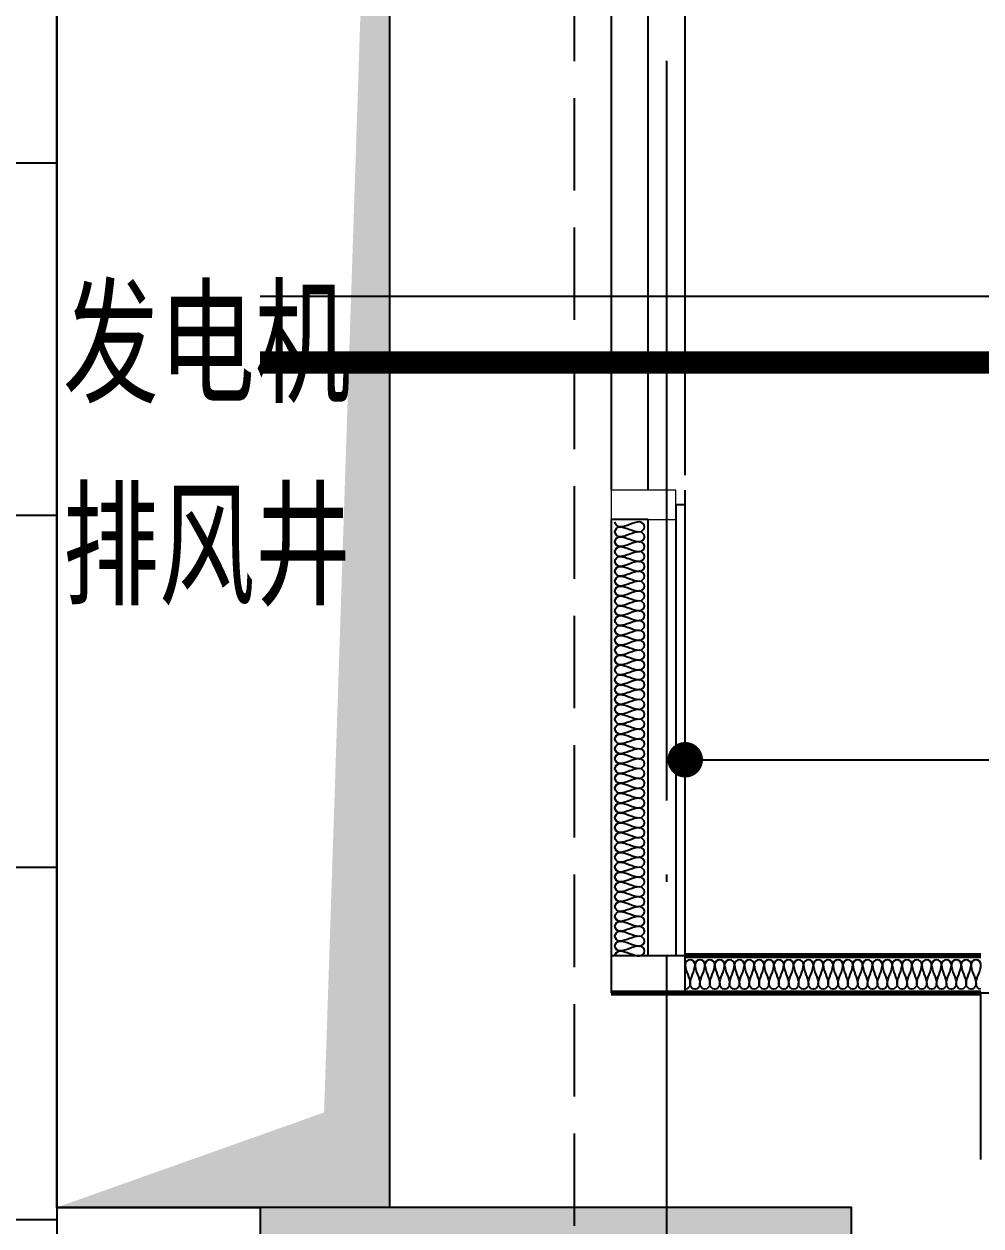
# Model space of a CAD drawing. Header units: millimetres. Extents: x 12325263 to 13848842, y -1463133 to 573208.
# Drawn here: x 12602558 to 12605147, y -617237 to -613987 of the extents above; entities that cross this region are included whole.
import ezdxf

# ---------------------------------------------------------------- set-up
doc = ezdxf.new("R2010")
doc.units = ezdxf.units.MM
doc.header["$LTSCALE"] = 1000
for name, pattern in [('ACAD_ISO02W100', [15, 12, -3]), ('DASH', [0.35, 0.25, -0.1]), ('DASHED2', [0.375, 0.25, -0.125]), ('DOTE', [2.42, 2, -0.2, 0.02, -0.2])]:
    doc.linetypes.add(name, pattern=pattern)
for name, color, linetype in [('A-ANNO-IDEN', 2, 'Continuous'), ('A-ANNO-TEXT', 7, 'Continuous'), ('A-AXIS', 16, 'DOTE'), ('A-COLS', 6, 'Continuous'), ('A-DETL-0001', 1, 'Continuous'), ('A-GLAZ', 4, 'Continuous'), ('A-WALL', 5, 'Continuous'), ('A-WALL-PATT', 8, 'Continuous'), ('AXIS', 3, 'Continuous'), ('PUB_HATCH', 8, 'Continuous'), ('夹层', 35, 'Continuous'), ('建筑-楼板开洞', 251, 'Continuous'), ('投影线', 6, 'ACAD_ISO02W100'), ('结构边线', 21, 'DASH')]:
    doc.layers.add(name, color=color, linetype=linetype)
for name, color, linetype, lineweight in [('A-FLOR-PROJ', 2, 'Continuous', 25), ('A-GENM', 2, 'Continuous', 70), ('A-GENM-PROJ', 2, 'Continuous', 25), ('A-GLAZ-MULL', 4, 'Continuous', 13), ('A-GLAZ-MULL-PROJ', 2, 'Continuous', 13), ('A-GLAZ-PROJ', 2, 'Continuous', 25)]:
    doc.layers.add(name, color=color, linetype=linetype, lineweight=lineweight)
doc.styles.add('TITXV', font='', dxfattribs={"width": 0.7})
doc.styles.get('TITXV').set_extended_font_data('SimSun')

# ---------------------------------------------------------------- blocks, each defined once
blk = doc.blocks.new('FO-Louver Only with lower mullion - 150 Spacing no glass-5103748-810_L1 SE')
at = {"layer": 'A-GENM-PROJ'}
for p, q in [((-224.9, 75), (225, 75)), ((225, 0), (-224.9, 0))]:
    blk.add_line(p, q, dxfattribs=at)
at = {"layer": 'A-GLAZ'}
for p, q in [((225, 200), (225, 0)), ((225.1, 125), (-224.9, 125)), ((-224.9, 100), (225.1, 100)), ((225, 0), (225, -150)), ((275, -150), (275, 0)), ((225, -150), (275, -150))]:
    blk.add_line(p, q, dxfattribs=at)
blk = doc.blocks.new('System Panel - M3-5197845-810_L1 SE')
at = {"layer": 'A-GLAZ'}
for p, q in [((-610, 0), (610, 0)), ((610, 25), (-609.7, 25)), ((610, 0), (610, 25))]:
    blk.add_line(p, q, dxfattribs=at)
blk = doc.blocks.new('Rectangular Mullion - 80 X 200mm-V8-810_L1 SE')
at = {"layer": 'A-GLAZ-MULL'}
for p, q in [((-40, -25), (40, -25)), ((-40, -100), (-40, -25)), ((40, -25), (40, -200)), ((40, -200), (-39.9, -200))]:
    blk.add_line(p, q, dxfattribs=at)
blk = doc.blocks.new('E L1 CANOPY2 - E L1 CANOPY-4298751-810_L1 SE')
at = {"layer": 'A-GENM'}
for p, q in [((-14850, 41220.2), (-15650.1, 41220.2)), ((-15850, 41120.2), (-14850, 41120.2)), ((-14850, 36880.2), (-15650.1, 36880.2)), ((-15850, 36780.2), (-14850, 36780.2))]:
    blk.add_line(p, q, dxfattribs=at)
blk = doc.blocks.new('asdfadsgfd')
at = {"layer": 'A-DETL-0001'}
for p, q in [((24797.7, 6595.9), (24797.7, 6396)), ((24897.7, 6595.9), (24797.7, 6595.9)), ((26077.5, 6595.9), (24897.7, 6595.9)), ((24897.7, 6396), (24897.7, 6595.9)), ((26077.5, 6495.9), (26077.5, 6595.9)), ((27877.4, 6595.9), (26157.4, 6595.9)), ((24897.7, 6495.9), (26077.5, 6495.9)), ((26157.4, 6495.9), (27877.4, 6495.9)), ((24797.7, 6396), (24897.7, 6396))]:
    blk.add_line(p, q, dxfattribs=at)
for points in [[(24897.7, 6585.9), (24904, 6585.9), (24911, 6578.9), (24911, 6572.6)], [(24911, 6572.6), (24911, 6554.3), (24897.7, 6537.6), (24897.7, 6519.3)], [(24911, 6572.6), (24911, 6578.9), (24924.4, 6593), (24937.7, 6578.9), (24937.7, 6572.6)], [(24924.4, 6519.3), (24924.4, 6537.6), (24911, 6554.3), (24911, 6572.6)], [(24937.7, 6572.6), (24937.7, 6554.3), (24924.4, 6537.6), (24924.4, 6519.3)], [(24937.7, 6572.6), (24937.7, 6578.9), (24951, 6593), (24964.4, 6578.9), (24964.4, 6572.6)], [(24951, 6519.3), (24951, 6537.6), (24937.7, 6554.3), (24937.7, 6572.6)], [(24964.4, 6572.6), (24964.4, 6554.3), (24951, 6537.6), (24951, 6519.3)], [(24964.4, 6572.6), (24964.4, 6578.9), (24977.7, 6593), (24991, 6578.9), (24991, 6572.6)], [(24977.7, 6519.3), (24977.7, 6537.6), (24964.4, 6554.3), (24964.4, 6572.6)], [(24991, 6572.6), (24991, 6554.3), (24977.7, 6537.6), (24977.7, 6519.3)], [(24991, 6572.6), (24991, 6578.9), (25004.4, 6593), (25017.7, 6578.9), (25017.7, 6572.6)], [(25004.4, 6519.3), (25004.4, 6537.6), (24991, 6554.3), (24991, 6572.6)], [(25017.7, 6572.6), (25017.7, 6554.3), (25004.4, 6537.6), (25004.4, 6519.3)], [(25017.7, 6572.6), (25017.7, 6578.9), (25031, 6593), (25044.4, 6578.9), (25044.4, 6572.6)], [(25031, 6519.3), (25031, 6537.6), (25017.7, 6554.3), (25017.7, 6572.6)], [(25044.4, 6572.6), (25044.4, 6554.3), (25031, 6537.6), (25031, 6519.3)], [(25044.4, 6572.6), (25044.4, 6578.9), (25057.7, 6593), (25071, 6578.9), (25071, 6572.6)], [(25057.7, 6519.3), (25057.7, 6537.6), (25044.4, 6554.3), (25044.4, 6572.6)], [(25071, 6572.6), (25071, 6554.3), (25057.7, 6537.6), (25057.7, 6519.3)], [(25071, 6572.6), (25071, 6578.9), (25084.4, 6593), (25097.7, 6578.9), (25097.7, 6572.6)], [(25084.4, 6519.3), (25084.4, 6537.6), (25071, 6554.3), (25071, 6572.6)], [(25097.7, 6572.6), (25097.7, 6554.3), (25084.4, 6537.6), (25084.4, 6519.3)], [(25097.7, 6572.6), (25097.7, 6578.9), (25111, 6593), (25124.4, 6578.9), (25124.4, 6572.6)], [(25111, 6519.3), (25111, 6537.6), (25097.7, 6554.3), (25097.7, 6572.6)], [(25124.4, 6572.6), (25124.4, 6554.3), (25111, 6537.6), (25111, 6519.3)], [(25124.4, 6572.6), (25124.4, 6578.9), (25137.7, 6593), (25151, 6578.9), (25151, 6572.6)], [(25137.7, 6519.3), (25137.7, 6537.6), (25124.4, 6554.3), (25124.4, 6572.6)], [(25151, 6572.6), (25151, 6554.3), (25137.7, 6537.6), (25137.7, 6519.3)], [(25151, 6572.6), (25151, 6578.9), (25164.4, 6593), (25177.7, 6578.9), (25177.7, 6572.6)], [(25164.4, 6519.3), (25164.4, 6537.6), (25151, 6554.3), (25151, 6572.6)], [(25177.7, 6572.6), (25177.7, 6554.3), (25164.4, 6537.6), (25164.4, 6519.3)], [(25177.7, 6572.6), (25177.7, 6578.9), (25191, 6593), (25204.4, 6578.9), (25204.4, 6572.6)], [(25191, 6519.3), (25191, 6537.6), (25177.7, 6554.3), (25177.7, 6572.6)], [(25204.4, 6572.6), (25204.4, 6554.3), (25191, 6537.6), (25191, 6519.3)], [(25204.4, 6572.6), (25204.4, 6578.9), (25217.7, 6593), (25231, 6578.9), (25231, 6572.6)], [(25217.7, 6519.3), (25217.7, 6537.6), (25204.4, 6554.3), (25204.4, 6572.6)], [(25231, 6572.6), (25231, 6554.3), (25217.7, 6537.6), (25217.7, 6519.3)], [(25231, 6572.6), (25231, 6578.9), (25244.4, 6593), (25257.7, 6578.9), (25257.7, 6572.6)], [(25244.4, 6519.3), (25244.4, 6537.6), (25231, 6554.3), (25231, 6572.6)], [(25257.7, 6572.6), (25257.7, 6554.3), (25244.4, 6537.6), (25244.4, 6519.3)], [(25257.7, 6572.6), (25257.7, 6578.9), (25271, 6593), (25284.4, 6578.9), (25284.4, 6572.6)], [(25271, 6519.3), (25271, 6537.6), (25257.7, 6554.3), (25257.7, 6572.6)], [(25284.4, 6572.6), (25284.4, 6554.3), (25271, 6537.6), (25271, 6519.3)], [(25284.4, 6572.6), (25284.4, 6578.9), (25297.7, 6593), (25311, 6578.9), (25311, 6572.6)], [(25297.7, 6519.3), (25297.7, 6537.6), (25284.4, 6554.3), (25284.4, 6572.6)], [(25311, 6572.6), (25311, 6554.3), (25297.7, 6537.6), (25297.7, 6519.3)], [(25311, 6572.6), (25311, 6578.9), (25324.4, 6593), (25337.7, 6578.9), (25337.7, 6572.6)], [(25324.4, 6519.3), (25324.4, 6537.6), (25311, 6554.3), (25311, 6572.6)], [(25337.7, 6572.6), (25337.7, 6554.3), (25324.4, 6537.6), (25324.4, 6519.3)], [(25337.7, 6572.6), (25337.7, 6578.9), (25351, 6593), (25364.4, 6578.9), (25364.4, 6572.6)], [(25351, 6519.3), (25351, 6537.6), (25337.7, 6554.3), (25337.7, 6572.6)], [(25364.4, 6572.6), (25364.4, 6554.3), (25351, 6537.6), (25351, 6519.3)], [(25364.4, 6572.6), (25364.4, 6578.9), (25377.7, 6593), (25391, 6578.9), (25391, 6572.6)], [(25377.7, 6519.3), (25377.7, 6537.6), (25364.4, 6554.3), (25364.4, 6572.6)], [(25391, 6572.6), (25391, 6554.3), (25377.7, 6537.6), (25377.7, 6519.3)], [(25391, 6572.6), (25391, 6578.9), (25404.4, 6593), (25417.7, 6578.9), (25417.7, 6572.6)], [(25404.4, 6519.3), (25404.4, 6537.6), (25391, 6554.3), (25391, 6572.6)], [(25417.7, 6572.6), (25417.7, 6554.3), (25404.4, 6537.6), (25404.4, 6519.3)], [(25417.7, 6572.6), (25417.7, 6578.9), (25431, 6593), (25444.4, 6578.9), (25444.4, 6572.6)], [(25431, 6519.3), (25431, 6537.6), (25417.7, 6554.3), (25417.7, 6572.6)], [(25444.4, 6572.6), (25444.4, 6554.3), (25431, 6537.6), (25431, 6519.3)], [(25444.4, 6572.6), (25444.4, 6578.9), (25457.7, 6593), (25471, 6578.9), (25471, 6572.6)], [(25457.7, 6519.3), (25457.7, 6537.6), (25444.4, 6554.3), (25444.4, 6572.6)], [(25471, 6572.6), (25471, 6554.3), (25457.7, 6537.6), (25457.7, 6519.3)], [(25471, 6572.6), (25471, 6578.9), (25484.4, 6593), (25497.7, 6578.9), (25497.7, 6572.6)], [(25484.4, 6519.3), (25484.4, 6537.6), (25471, 6554.3), (25471, 6572.6)], [(25497.7, 6572.6), (25497.7, 6554.3), (25484.4, 6537.6), (25484.4, 6519.3)], [(25497.7, 6572.6), (25497.7, 6578.9), (25511, 6593), (25524.4, 6578.9), (25524.4, 6572.6)], [(25511, 6519.3), (25511, 6537.6), (25497.7, 6554.3), (25497.7, 6572.6)], [(25524.4, 6572.6), (25524.4, 6554.3), (25511, 6537.6), (25511, 6519.3)], [(25524.4, 6572.6), (25524.4, 6578.9), (25537.7, 6593), (25551, 6578.9), (25551, 6572.6)], [(25537.7, 6519.3), (25537.7, 6537.6), (25524.4, 6554.3), (25524.4, 6572.6)], [(25551, 6572.6), (25551, 6554.3), (25537.7, 6537.6), (25537.7, 6519.3)], [(25551, 6572.6), (25551, 6578.9), (25564.4, 6593), (25577.7, 6578.9), (25577.7, 6572.6)], [(25564.4, 6519.3), (25564.4, 6537.6), (25551, 6554.3), (25551, 6572.6)], [(25577.7, 6572.6), (25577.7, 6554.3), (25564.4, 6537.6), (25564.4, 6519.3)], [(25577.7, 6572.6), (25577.7, 6578.9), (25591, 6593), (25604.4, 6578.9), (25604.4, 6572.6)], [(25591, 6519.3), (25591, 6537.6), (25577.7, 6554.3), (25577.7, 6572.6)], [(25604.4, 6572.6), (25604.4, 6554.3), (25591, 6537.6), (25591, 6519.3)], [(25604.4, 6572.6), (25604.4, 6578.9), (25617.7, 6593), (25631, 6578.9), (25631, 6572.6)], [(25617.7, 6519.3), (25617.7, 6537.6), (25604.4, 6554.3), (25604.4, 6572.6)], [(25631, 6572.6), (25631, 6554.3), (25617.7, 6537.6), (25617.7, 6519.3)], [(25631, 6572.6), (25631, 6578.9), (25644.4, 6593), (25657.7, 6578.9), (25657.7, 6572.6)], [(25644.4, 6519.3), (25644.4, 6537.6), (25631, 6554.3), (25631, 6572.6)], [(25657.7, 6572.6), (25657.7, 6554.3), (25644.4, 6537.6), (25644.4, 6519.3)], [(25657.7, 6572.6), (25657.7, 6578.9), (25671, 6593), (25684.4, 6578.9), (25684.4, 6572.6)], [(25671, 6519.3), (25671, 6537.6), (25657.7, 6554.3), (25657.7, 6572.6)], [(25684.4, 6572.6), (25684.4, 6554.3), (25671, 6537.6), (25671, 6519.3)], [(25684.4, 6572.6), (25684.4, 6578.9), (25697.7, 6593), (25711, 6578.9), (25711, 6572.6)], [(25697.7, 6519.3), (25697.7, 6537.6), (25684.4, 6554.3), (25684.4, 6572.6)], [(25711, 6572.6), (25711, 6554.3), (25697.7, 6537.6), (25697.7, 6519.3)], [(25711, 6572.6), (25711, 6578.9), (25724.4, 6593), (25737.7, 6578.9), (25737.7, 6572.6)], [(25724.4, 6519.3), (25724.4, 6537.6), (25711, 6554.3), (25711, 6572.6)], [(25737.7, 6572.6), (25737.7, 6554.3), (25724.4, 6537.6), (25724.4, 6519.3)], [(25737.7, 6572.6), (25737.7, 6578.9), (25751, 6593), (25764.4, 6578.9), (25764.4, 6572.6)], [(25751, 6519.3), (25751, 6537.6), (25737.7, 6554.3), (25737.7, 6572.6)], [(25764.4, 6572.6), (25764.4, 6554.3), (25751, 6537.6), (25751, 6519.3)], [(25764.4, 6572.6), (25764.4, 6578.9), (25777.7, 6593), (25791, 6578.9), (25791, 6572.6)], [(25777.7, 6519.3), (25777.7, 6537.6), (25764.4, 6554.3), (25764.4, 6572.6)], [(25791, 6572.6), (25791, 6554.3), (25777.7, 6537.6), (25777.7, 6519.3)], [(25791, 6572.6), (25791, 6578.9), (25804.4, 6593), (25817.7, 6578.9), (25817.7, 6572.6)], [(25804.4, 6519.3), (25804.4, 6537.6), (25791, 6554.3), (25791, 6572.6)], [(25817.7, 6572.6), (25817.7, 6554.3), (25804.4, 6537.6), (25804.4, 6519.3)], [(25817.7, 6572.6), (25817.7, 6578.9), (25831, 6593), (25844.4, 6578.9), (25844.4, 6572.6)], [(25831, 6519.3), (25831, 6537.6), (25817.7, 6554.3), (25817.7, 6572.6)], [(25844.4, 6572.6), (25844.4, 6554.3), (25831, 6537.6), (25831, 6519.3)], [(25844.4, 6572.6), (25844.4, 6578.9), (25857.7, 6593), (25871, 6578.9), (25871, 6572.6)], [(25857.7, 6519.3), (25857.7, 6537.6), (25844.4, 6554.3), (25844.4, 6572.6)], [(25871, 6572.6), (25871, 6554.3), (25857.7, 6537.6), (25857.7, 6519.3)], [(25871, 6572.6), (25871, 6578.9), (25884.4, 6593), (25897.7, 6578.9), (25897.7, 6572.6)], [(25884.4, 6519.3), (25884.4, 6537.6), (25871, 6554.3), (25871, 6572.6)], [(25897.7, 6572.6), (25897.7, 6554.3), (25884.4, 6537.6), (25884.4, 6519.3)], [(25897.7, 6572.6), (25897.7, 6578.9), (25911, 6593), (25924.4, 6578.9), (25924.4, 6572.6)], [(25911, 6519.3), (25911, 6537.6), (25897.7, 6554.3), (25897.7, 6572.6)], [(25924.4, 6572.6), (25924.4, 6554.3), (25911, 6537.6), (25911, 6519.3)], [(25924.4, 6572.6), (25924.4, 6578.9), (25937.7, 6593), (25951, 6578.9), (25951, 6572.6)], [(25937.7, 6519.3), (25937.7, 6537.6), (25924.4, 6554.3), (25924.4, 6572.6)], [(25951, 6572.6), (25951, 6554.3), (25937.7, 6537.6), (25937.7, 6519.3)], [(25951, 6572.6), (25951, 6578.9), (25964.4, 6593), (25977.7, 6578.9), (25977.7, 6572.6)], [(25964.4, 6519.3), (25964.4, 6537.6), (25951, 6554.3), (25951, 6572.6)], [(25977.7, 6572.6), (25977.7, 6554.3), (25964.4, 6537.6), (25964.4, 6519.3)], [(25977.7, 6572.6), (25977.7, 6578.9), (25991, 6593), (26004.4, 6578.9), (26004.4, 6572.6)], [(25991, 6519.3), (25991, 6537.6), (25977.7, 6554.3), (25977.7, 6572.6)], [(26004.4, 6572.6), (26004.4, 6554.3), (25991, 6537.6), (25991, 6519.3)], [(26004.4, 6572.6), (26004.4, 6578.9), (26017.7, 6593), (26031, 6578.9), (26031, 6572.6)], [(26017.7, 6519.3), (26017.7, 6537.6), (26004.4, 6554.3), (26004.4, 6572.6)], [(26031, 6572.6), (26031, 6554.3), (26017.7, 6537.6), (26017.7, 6519.3)], [(26031, 6572.6), (26031, 6578.9), (26044.4, 6593), (26057.7, 6578.9), (26057.7, 6572.6)], [(26044.4, 6519.3), (26044.4, 6537.6), (26031, 6554.3), (26031, 6572.6)], [(26057.7, 6572.6), (26057.7, 6554.3), (26044.4, 6537.6), (26044.4, 6519.3)], [(26057.7, 6572.6), (26057.7, 6578.9), (26064.8, 6585.9), (26071, 6585.9)], [(26071, 6519.3), (26071, 6537.6), (26057.7, 6554.3), (26057.7, 6572.6)], [(24897.7, 6519.3), (24897.7, 6513), (24911, 6498.9), (24924.4, 6513), (24924.4, 6519.3)], [(24924.4, 6519.3), (24924.4, 6513), (24937.7, 6498.9), (24951, 6513), (24951, 6519.3)], [(24951, 6519.3), (24951, 6513), (24964.4, 6498.9), (24977.7, 6513), (24977.7, 6519.3)], [(24977.7, 6519.3), (24977.7, 6513), (24991, 6498.9), (25004.4, 6513), (25004.4, 6519.3)], [(25004.4, 6519.3), (25004.4, 6513), (25017.7, 6498.9), (25031, 6513), (25031, 6519.3)], [(25031, 6519.3), (25031, 6513), (25044.4, 6498.9), (25057.7, 6513), (25057.7, 6519.3)], [(25057.7, 6519.3), (25057.7, 6513), (25071, 6498.9), (25084.4, 6513), (25084.4, 6519.3)], [(25084.4, 6519.3), (25084.4, 6513), (25097.7, 6498.9), (25111, 6513), (25111, 6519.3)], [(25111, 6519.3), (25111, 6513), (25124.4, 6498.9), (25137.7, 6513), (25137.7, 6519.3)], [(25137.7, 6519.3), (25137.7, 6513), (25151, 6498.9), (25164.4, 6513), (25164.4, 6519.3)], [(25164.4, 6519.3), (25164.4, 6513), (25177.7, 6498.9), (25191, 6513), (25191, 6519.3)], [(25191, 6519.3), (25191, 6513), (25204.4, 6498.9), (25217.7, 6513), (25217.7, 6519.3)], [(25217.7, 6519.3), (25217.7, 6513), (25231, 6498.9), (25244.4, 6513), (25244.4, 6519.3)], [(25244.4, 6519.3), (25244.4, 6513), (25257.7, 6498.9), (25271, 6513), (25271, 6519.3)], [(25271, 6519.3), (25271, 6513), (25284.4, 6498.9), (25297.7, 6513), (25297.7, 6519.3)], [(25297.7, 6519.3), (25297.7, 6513), (25311, 6498.9), (25324.4, 6513), (25324.4, 6519.3)], [(25324.4, 6519.3), (25324.4, 6513), (25337.7, 6498.9), (25351, 6513), (25351, 6519.3)], [(25351, 6519.3), (25351, 6513), (25364.4, 6498.9), (25377.7, 6513), (25377.7, 6519.3)], [(25377.7, 6519.3), (25377.7, 6513), (25391, 6498.9), (25404.4, 6513), (25404.4, 6519.3)], [(25404.4, 6519.3), (25404.4, 6513), (25417.7, 6498.9), (25431, 6513), (25431, 6519.3)], [(25431, 6519.3), (25431, 6513), (25444.4, 6498.9), (25457.7, 6513), (25457.7, 6519.3)], [(25457.7, 6519.3), (25457.7, 6513), (25471, 6498.9), (25484.4, 6513), (25484.4, 6519.3)], [(25484.4, 6519.3), (25484.4, 6513), (25497.7, 6498.9), (25511, 6513), (25511, 6519.3)], [(25511, 6519.3), (25511, 6513), (25524.4, 6498.9), (25537.7, 6513), (25537.7, 6519.3)], [(25537.7, 6519.3), (25537.7, 6513), (25551, 6498.9), (25564.4, 6513), (25564.4, 6519.3)], [(25564.4, 6519.3), (25564.4, 6513), (25577.7, 6498.9), (25591, 6513), (25591, 6519.3)], [(25591, 6519.3), (25591, 6513), (25604.4, 6498.9), (25617.7, 6513), (25617.7, 6519.3)], [(25617.7, 6519.3), (25617.7, 6513), (25631, 6498.9), (25644.4, 6513), (25644.4, 6519.3)], [(25644.4, 6519.3), (25644.4, 6513), (25657.7, 6498.9), (25671, 6513), (25671, 6519.3)], [(25671, 6519.3), (25671, 6513), (25684.4, 6498.9), (25697.7, 6513), (25697.7, 6519.3)], [(25697.7, 6519.3), (25697.7, 6513), (25711, 6498.9), (25724.4, 6513), (25724.4, 6519.3)], [(25724.4, 6519.3), (25724.4, 6513), (25737.7, 6498.9), (25751, 6513), (25751, 6519.3)], [(25751, 6519.3), (25751, 6513), (25764.4, 6498.9), (25777.7, 6513), (25777.7, 6519.3)], [(25777.7, 6519.3), (25777.7, 6513), (25791, 6498.9), (25804.4, 6513), (25804.4, 6519.3)], [(25804.4, 6519.3), (25804.4, 6513), (25817.7, 6498.9), (25831, 6513), (25831, 6519.3)], [(25831, 6519.3), (25831, 6513), (25844.4, 6498.9), (25857.7, 6513), (25857.7, 6519.3)], [(25857.7, 6519.3), (25857.7, 6513), (25871, 6498.9), (25884.4, 6513), (25884.4, 6519.3)], [(25884.4, 6519.3), (25884.4, 6513), (25897.7, 6498.9), (25911, 6513), (25911, 6519.3)], [(25911, 6519.3), (25911, 6513), (25924.4, 6498.9), (25937.7, 6513), (25937.7, 6519.3)], [(25937.7, 6519.3), (25937.7, 6513), (25951, 6498.9), (25964.4, 6513), (25964.4, 6519.3)], [(25964.4, 6519.3), (25964.4, 6513), (25977.7, 6498.9), (25991, 6513), (25991, 6519.3)], [(25991, 6519.3), (25991, 6513), (26004.4, 6498.9), (26017.7, 6513), (26017.7, 6519.3)], [(26017.7, 6519.3), (26017.7, 6513), (26031, 6498.9), (26044.4, 6513), (26044.4, 6519.3)], [(26044.4, 6519.3), (26044.4, 6513), (26057.7, 6498.9), (26071, 6513), (26071, 6519.3)], [(24820.8, 6382.6), (24814.5, 6382.6), (24807.5, 6389.6), (24807.5, 6395.9)], [(24820.8, 6355.9), (24814.5, 6355.9), (24800.4, 6369.3), (24814.5, 6382.6), (24820.8, 6382.6)], [(24874.2, 6395.9), (24855.8, 6395.9), (24839.2, 6382.6), (24820.8, 6382.6)], [(24820.8, 6382.6), (24839.2, 6382.6), (24855.8, 6369.3), (24874.2, 6369.3)], [(24874.2, 6369.3), (24880.4, 6369.3), (24894.5, 6382.6), (24880.4, 6395.9), (24874.2, 6395.9)], [(24820.8, 6329.3), (24814.5, 6329.3), (24800.4, 6342.6), (24814.5, 6355.9), (24820.8, 6355.9)], [(24874.2, 6369.3), (24855.8, 6369.3), (24839.2, 6355.9), (24820.8, 6355.9)], [(24820.8, 6355.9), (24839.2, 6355.9), (24855.8, 6342.6), (24874.2, 6342.6)], [(24874.2, 6342.6), (24855.8, 6342.6), (24839.2, 6329.3), (24820.8, 6329.3)], [(24874.2, 6342.6), (24880.4, 6342.6), (24894.5, 6355.9), (24880.4, 6369.3), (24874.2, 6369.3)], [(24874.2, 6315.9), (24880.4, 6315.9), (24894.5, 6329.3), (24880.4, 6342.6), (24874.2, 6342.6)], [(24820.8, 6302.6), (24814.5, 6302.6), (24800.4, 6315.9), (24814.5, 6329.3), (24820.8, 6329.3)], [(24820.8, 6329.3), (24839.2, 6329.3), (24855.8, 6315.9), (24874.2, 6315.9)], [(24874.2, 6315.9), (24855.8, 6315.9), (24839.2, 6302.6), (24820.8, 6302.6)], [(24874.2, 6289.3), (24880.4, 6289.3), (24894.5, 6302.6), (24880.4, 6315.9), (24874.2, 6315.9)], [(24820.8, 6275.9), (24814.5, 6275.9), (24800.4, 6289.3), (24814.5, 6302.6), (24820.8, 6302.6)], [(24820.8, 6249.3), (24814.5, 6249.3), (24800.4, 6262.6), (24814.5, 6275.9), (24820.8, 6275.9)], [(24820.8, 6302.6), (24839.2, 6302.6), (24855.8, 6289.3), (24874.2, 6289.3)], [(24874.2, 6289.3), (24855.8, 6289.3), (24839.2, 6275.9), (24820.8, 6275.9)], [(24820.8, 6275.9), (24839.2, 6275.9), (24855.8, 6262.6), (24874.2, 6262.6)], [(24874.2, 6262.6), (24880.4, 6262.6), (24894.5, 6275.9), (24880.4, 6289.3), (24874.2, 6289.3)], [(24820.8, 6222.6), (24814.5, 6222.6), (24800.4, 6235.9), (24814.5, 6249.3), (24820.8, 6249.3)], [(24874.2, 6262.6), (24855.8, 6262.6), (24839.2, 6249.3), (24820.8, 6249.3)], [(24820.8, 6249.3), (24839.2, 6249.3), (24855.8, 6235.9), (24874.2, 6235.9)], [(24874.2, 6235.9), (24880.4, 6235.9), (24894.5, 6249.3), (24880.4, 6262.6), (24874.2, 6262.6)], [(24820.8, 6195.9), (24814.5, 6195.9), (24800.4, 6209.3), (24814.5, 6222.6), (24820.8, 6222.6)], [(24874.2, 6235.9), (24855.8, 6235.9), (24839.2, 6222.6), (24820.8, 6222.6)], [(24820.8, 6222.6), (24839.2, 6222.6), (24855.8, 6209.3), (24874.2, 6209.3)], [(24874.2, 6209.3), (24855.8, 6209.3), (24839.2, 6195.9), (24820.8, 6195.9)], [(24874.2, 6209.3), (24880.4, 6209.3), (24894.5, 6222.6), (24880.4, 6235.9), (24874.2, 6235.9)], [(24874.2, 6182.6), (24880.4, 6182.6), (24894.5, 6195.9), (24880.4, 6209.3), (24874.2, 6209.3)], [(24820.8, 6169.3), (24814.5, 6169.3), (24800.4, 6182.6), (24814.5, 6195.9), (24820.8, 6195.9)], [(24820.8, 6195.9), (24839.2, 6195.9), (24855.8, 6182.6), (24874.2, 6182.6)], [(24874.2, 6182.6), (24855.8, 6182.6), (24839.2, 6169.3), (24820.8, 6169.3)], [(24874.2, 6155.9), (24880.4, 6155.9), (24894.5, 6169.3), (24880.4, 6182.6), (24874.2, 6182.6)], [(24820.8, 6142.6), (24814.5, 6142.6), (24800.4, 6155.9), (24814.5, 6169.3), (24820.8, 6169.3)], [(24820.8, 6169.3), (24839.2, 6169.3), (24855.8, 6155.9), (24874.2, 6155.9)], [(24874.2, 6155.9), (24855.8, 6155.9), (24839.2, 6142.6), (24820.8, 6142.6)], [(24874.2, 6129.3), (24880.4, 6129.3), (24894.5, 6142.6), (24880.4, 6155.9), (24874.2, 6155.9)], [(24820.8, 6115.9), (24814.5, 6115.9), (24800.4, 6129.3), (24814.5, 6142.6), (24820.8, 6142.6)], [(24820.8, 6089.3), (24814.5, 6089.3), (24800.4, 6102.6), (24814.5, 6115.9), (24820.8, 6115.9)], [(24820.8, 6142.6), (24839.2, 6142.6), (24855.8, 6129.3), (24874.2, 6129.3)], [(24874.2, 6129.3), (24855.8, 6129.3), (24839.2, 6115.9), (24820.8, 6115.9)], [(24820.8, 6115.9), (24839.2, 6115.9), (24855.8, 6102.6), (24874.2, 6102.6)], [(24874.2, 6102.6), (24880.4, 6102.6), (24894.5, 6115.9), (24880.4, 6129.3), (24874.2, 6129.3)], [(24820.8, 6062.6), (24814.5, 6062.6), (24800.4, 6075.9), (24814.5, 6089.3), (24820.8, 6089.3)], [(24874.2, 6102.6), (24855.8, 6102.6), (24839.2, 6089.3), (24820.8, 6089.3)], [(24820.8, 6089.3), (24839.2, 6089.3), (24855.8, 6075.9), (24874.2, 6075.9)], [(24874.2, 6075.9), (24880.4, 6075.9), (24894.5, 6089.3), (24880.4, 6102.6), (24874.2, 6102.6)], [(24820.8, 6035.9), (24814.5, 6035.9), (24800.4, 6049.3), (24814.5, 6062.6), (24820.8, 6062.6)], [(24874.2, 6075.9), (24855.8, 6075.9), (24839.2, 6062.6), (24820.8, 6062.6)], [(24820.8, 6062.6), (24839.2, 6062.6), (24855.8, 6049.3), (24874.2, 6049.3)], [(24874.2, 6049.3), (24855.8, 6049.3), (24839.2, 6035.9), (24820.8, 6035.9)], [(24874.2, 6049.3), (24880.4, 6049.3), (24894.5, 6062.6), (24880.4, 6075.9), (24874.2, 6075.9)], [(24874.2, 6022.6), (24880.4, 6022.6), (24894.5, 6035.9), (24880.4, 6049.3), (24874.2, 6049.3)], [(24820.8, 6009.3), (24814.5, 6009.3), (24800.4, 6022.6), (24814.5, 6035.9), (24820.8, 6035.9)], [(24820.8, 6035.9), (24839.2, 6035.9), (24855.8, 6022.6), (24874.2, 6022.6)], [(24874.2, 6022.6), (24855.8, 6022.6), (24839.2, 6009.3), (24820.8, 6009.3)], [(24874.2, 5995.9), (24880.4, 5995.9), (24894.5, 6009.3), (24880.4, 6022.6), (24874.2, 6022.6)], [(24820.8, 5982.6), (24814.5, 5982.6), (24800.4, 5995.9), (24814.5, 6009.3), (24820.8, 6009.3)], [(24820.8, 5955.9), (24814.5, 5955.9), (24800.4, 5969.3), (24814.5, 5982.6), (24820.8, 5982.6)], [(24820.8, 6009.3), (24839.2, 6009.3), (24855.8, 5995.9), (24874.2, 5995.9)], [(24874.2, 5995.9), (24855.8, 5995.9), (24839.2, 5982.6), (24820.8, 5982.6)], [(24820.8, 5982.6), (24839.2, 5982.6), (24855.8, 5969.3), (24874.2, 5969.3)], [(24874.2, 5969.3), (24880.4, 5969.3), (24894.5, 5982.6), (24880.4, 5995.9), (24874.2, 5995.9)], [(24820.8, 5929.3), (24814.5, 5929.3), (24800.4, 5942.6), (24814.5, 5955.9), (24820.8, 5955.9)], [(24874.2, 5969.3), (24855.8, 5969.3), (24839.2, 5955.9), (24820.8, 5955.9)], [(24820.8, 5955.9), (24839.2, 5955.9), (24855.8, 5942.6), (24874.2, 5942.6)], [(24874.2, 5942.6), (24880.4, 5942.6), (24894.5, 5955.9), (24880.4, 5969.3), (24874.2, 5969.3)], [(24820.8, 5902.6), (24814.5, 5902.6), (24800.4, 5915.9), (24814.5, 5929.3), (24820.8, 5929.3)], [(24874.2, 5942.6), (24855.8, 5942.6), (24839.2, 5929.3), (24820.8, 5929.3)], [(24820.8, 5929.3), (24839.2, 5929.3), (24855.8, 5915.9), (24874.2, 5915.9)], [(24874.2, 5915.9), (24855.8, 5915.9), (24839.2, 5902.6), (24820.8, 5902.6)], [(24874.2, 5915.9), (24880.4, 5915.9), (24894.5, 5929.3), (24880.4, 5942.6), (24874.2, 5942.6)], [(24874.2, 5889.3), (24880.4, 5889.3), (24894.5, 5902.6), (24880.4, 5915.9), (24874.2, 5915.9)], [(24820.8, 5875.9), (24814.5, 5875.9), (24800.4, 5889.3), (24814.5, 5902.6), (24820.8, 5902.6)], [(24820.8, 5902.6), (24839.2, 5902.6), (24855.8, 5889.3), (24874.2, 5889.3)], [(24874.2, 5889.3), (24855.8, 5889.3), (24839.2, 5875.9), (24820.8, 5875.9)], [(24874.2, 5862.6), (24880.4, 5862.6), (24894.5, 5875.9), (24880.4, 5889.3), (24874.2, 5889.3)], [(24820.8, 5849.3), (24814.5, 5849.3), (24800.4, 5862.6), (24814.5, 5875.9), (24820.8, 5875.9)], [(24820.8, 5875.9), (24839.2, 5875.9), (24855.8, 5862.6), (24874.2, 5862.6)], [(24874.2, 5862.6), (24855.8, 5862.6), (24839.2, 5849.3), (24820.8, 5849.3)], [(24874.2, 5835.9), (24880.4, 5835.9), (24894.5, 5849.3), (24880.4, 5862.6), (24874.2, 5862.6)], [(24820.8, 5822.6), (24814.5, 5822.6), (24800.4, 5835.9), (24814.5, 5849.3), (24820.8, 5849.3)], [(24820.8, 5795.9), (24814.5, 5795.9), (24800.4, 5809.3), (24814.5, 5822.6), (24820.8, 5822.6)], [(24820.8, 5849.3), (24839.2, 5849.3), (24855.8, 5835.9), (24874.2, 5835.9)], [(24874.2, 5835.9), (24855.8, 5835.9), (24839.2, 5822.6), (24820.8, 5822.6)], [(24820.8, 5822.6), (24839.2, 5822.6), (24855.8, 5809.3), (24874.2, 5809.3)], [(24874.2, 5809.3), (24880.4, 5809.3), (24894.5, 5822.6), (24880.4, 5835.9), (24874.2, 5835.9)], [(24820.8, 5769.3), (24814.5, 5769.3), (24800.4, 5782.6), (24814.5, 5795.9), (24820.8, 5795.9)], [(24874.2, 5809.3), (24855.8, 5809.3), (24839.2, 5795.9), (24820.8, 5795.9)], [(24820.8, 5795.9), (24839.2, 5795.9), (24855.8, 5782.6), (24874.2, 5782.6)], [(24874.2, 5782.6), (24880.4, 5782.6), (24894.5, 5795.9), (24880.4, 5809.3), (24874.2, 5809.3)], [(24820.8, 5742.6), (24814.5, 5742.6), (24800.4, 5755.9), (24814.5, 5769.3), (24820.8, 5769.3)], [(24874.2, 5782.6), (24855.8, 5782.6), (24839.2, 5769.3), (24820.8, 5769.3)], [(24820.8, 5769.3), (24839.2, 5769.3), (24855.8, 5755.9), (24874.2, 5755.9)], [(24874.2, 5755.9), (24855.8, 5755.9), (24839.2, 5742.6), (24820.8, 5742.6)], [(24874.2, 5755.9), (24880.4, 5755.9), (24894.5, 5769.3), (24880.4, 5782.6), (24874.2, 5782.6)], [(24874.2, 5729.3), (24880.4, 5729.3), (24894.5, 5742.6), (24880.4, 5755.9), (24874.2, 5755.9)], [(24820.8, 5715.9), (24814.5, 5715.9), (24800.4, 5729.3), (24814.5, 5742.6), (24820.8, 5742.6)], [(24820.8, 5742.6), (24839.2, 5742.6), (24855.8, 5729.3), (24874.2, 5729.3)], [(24874.2, 5729.3), (24855.8, 5729.3), (24839.2, 5715.9), (24820.8, 5715.9)], [(24874.2, 5702.6), (24880.4, 5702.6), (24894.5, 5715.9), (24880.4, 5729.3), (24874.2, 5729.3)], [(24820.8, 5689.3), (24814.5, 5689.3), (24800.4, 5702.6), (24814.5, 5715.9), (24820.8, 5715.9)], [(24820.8, 5662.6), (24814.5, 5662.6), (24800.4, 5675.9), (24814.5, 5689.3), (24820.8, 5689.3)], [(24820.8, 5715.9), (24839.2, 5715.9), (24855.8, 5702.6), (24874.2, 5702.6)], [(24874.2, 5702.6), (24855.8, 5702.6), (24839.2, 5689.3), (24820.8, 5689.3)], [(24820.8, 5689.3), (24839.2, 5689.3), (24855.8, 5675.9), (24874.2, 5675.9)], [(24874.2, 5675.9), (24880.4, 5675.9), (24894.5, 5689.3), (24880.4, 5702.6), (24874.2, 5702.6)], [(24820.8, 5635.9), (24814.5, 5635.9), (24800.4, 5649.3), (24814.5, 5662.6), (24820.8, 5662.6)], [(24874.2, 5675.9), (24855.8, 5675.9), (24839.2, 5662.6), (24820.8, 5662.6)], [(24820.8, 5662.6), (24839.2, 5662.6), (24855.8, 5649.3), (24874.2, 5649.3)], [(24874.2, 5649.3), (24880.4, 5649.3), (24894.5, 5662.6), (24880.4, 5675.9), (24874.2, 5675.9)], [(24820.8, 5609.3), (24814.5, 5609.3), (24800.4, 5622.6), (24814.5, 5635.9), (24820.8, 5635.9)], [(24874.2, 5649.3), (24855.8, 5649.3), (24839.2, 5635.9), (24820.8, 5635.9)], [(24820.8, 5635.9), (24839.2, 5635.9), (24855.8, 5622.6), (24874.2, 5622.6)], [(24874.2, 5622.6), (24880.4, 5622.6), (24894.5, 5635.9), (24880.4, 5649.3), (24874.2, 5649.3)], [(24807.5, 5595.9), (24807.5, 5602.2), (24814.5, 5609.3), (24820.8, 5609.3)], [(24874.2, 5622.6), (24855.8, 5622.6), (24839.2, 5609.3), (24820.8, 5609.3)], [(24820.8, 5609.3), (24839.2, 5609.3), (24855.8, 5595.9), (24874.2, 5595.9)], [(24874.2, 5595.9), (24880.4, 5595.9), (24894.5, 5609.3), (24880.4, 5622.6), (24874.2, 5622.6)]]:
    blk.add_open_spline(points, degree=3, dxfattribs=at)
at = {"layer": 'A-FLOR-PROJ'}
for p, q in [((24797.5, 5595.9), (24797.5, 6395.9)), ((26117.4, 6395.9), (26157.4, 6395.9)), ((26197.4, 6395.9), (27837.4, 6395.9)), ((24347.5, 5595.9), (24797.4, 5595.9))]:
    blk.add_line(p, q, dxfattribs=at)
at = {"layer": 'A-GENM-PROJ', "rotation": 270}
blk.add_blockref('E L1 CANOPY2 - E L1 CANOPY-4298751-810_L1 SE', (-11982.6, -9254.1), dxfattribs=at)
at = {"layer": 'A-GLAZ-MULL-PROJ', "extrusion": (0, 0, -1), "rotation": 180}
blk.add_blockref('Rectangular Mullion - 80 X 200mm-V8-810_L1 SE', (-26117.4, 6395.9), dxfattribs=at)
at = {"layer": 'A-GLAZ-PROJ'}
for name, p in [('System Panel - M3-5197845-810_L1 SE', (25507.4, 6395.9)), ('FO-Louver Only with lower mullion - 150 Spacing no glass-5103748-810_L1 SE', (24572.4, 5395.9))]:
    blk.add_blockref(name, p, dxfattribs=at)
blk = doc.blocks.new('_FZH')
blk.add_lwpolyline([(-0.5, -0.5), (0.5, -0.5), (0.5, 0.5), (-0.5, 0.5)], close=True)
at = {"layer": 'PUB_HATCH'}
blk.add_solid([(-0.5, -0.5), (0.5, -0.5), (-0.5, 0.5), (0.5, 0.5)], dxfattribs=at)
blk = doc.blocks.new('asfasfsdgdsfhsghh')
at = {"layer": 'A-COLS', "xscale": 1600, "yscale": 1000, "zscale": 1000}
blk.add_blockref('_FZH', (-300, 18200), dxfattribs=at)
blk = doc.blocks.new('qlzw')
at = {"layer": 'A-AXIS'}
blk.add_line((12470866.8, 979489.8), (12470866.8, 1082089.8), dxfattribs=at)
blk = doc.blocks.new('agsfh')
at = {"layer": 'A-ANNO-IDEN'}
blk.add_line((50412, 4738.2), (56834.8, 4738.2), dxfattribs=at)
at = {"layer": 'A-ANNO-IDEN', "const_width": 60}
blk.add_lwpolyline([(50412, 4558.2), (54689, 4558.2)], dxfattribs=at)

msp = doc.modelspace()

# ---------------------------------------------------------------- hatches: boundary and pattern name
at = {"layer": 'A-WALL-PATT'}
h = msp.add_hatch(dxfattribs=at)
h.set_pattern_fill('ANSI37', color=252, scale=150)
h.set_pattern_definition([(45, (-400000, 0), (-168.3798023, 168.3798023), []), (135, (-400000, 0), (-168.3798023, -168.3798023), [])])
edge = h.paths.add_edge_path()
edge.add_line((12617170, -539458), (12627664.7, -539458))
edge.add_line((12627664.7, -539458), (12617498.2, -546587.6))
edge.add_line((12617498.2, -546587.6), (12598406.6, -559976.1))
edge.add_line((12598406.6, -559976.1), (12585091.3, -540989.1))
edge.add_line((12585091.3, -540989.1), (12584144.7, -541197.3))
edge.add_line((12584144.7, -541197.3), (12583864.1, -542803.9))
edge.add_arc((12578880.4, -541928.7), 5060, 269.1474, 350.0397, ccw=False)
edge.add_arc((12578698.9, -554127.5), 7140.2, 89.14809, 125.03345)
edge.add_line((12574600, -548281), (12560037.5, -558490.6))
edge.add_line((12560037.5, -558490.6), (12559927.1, -558471.2))
edge.add_line((12559927.1, -558471.2), (12559927.1, -564050))
edge.add_line((12559927.1, -564050), (12558858.8, -564810))
edge.add_line((12558858.8, -564810), (12559927.1, -566333.2))
edge.add_line((12559927.1, -566333.2), (12559927.6, -588159))
edge.add_line((12559927.6, -588159), (12558263.3, -589586.8))
edge.add_line((12558263.3, -589586.8), (12557796.8, -589586.8))
edge.add_line((12557796.8, -589586.8), (12557796.8, -598151.2))
edge.add_line((12557796.8, -598151.2), (12560482.1, -600836.4))
edge.add_arc((12552451.5, -592361.2), 11675.6, 270.02561, 313.45682, ccw=False)
edge.add_line((12552456.7, -604036.8), (12551424.9, -604036.8))
edge.add_arc((12551424.9, -607536.8), 3500, 90, 186.8053)
edge.add_line((12547949.6, -607951.5), (12549871.4, -624055.3))
edge.add_line((12549871.4, -624055.3), (12550966.8, -633201.5))
edge.add_line((12550966.8, -633201.5), (12550966.8, -643886.8))
edge.add_line((12550966.8, -643886.8), (12550966.8, -653386.8))
edge.add_line((12550966.8, -653386.8), (12614072.2, -653386.8))
edge.add_line((12614072.2, -653386.8), (12616970.5, -653386.8))
edge.add_arc((12639113.3, -663769.1), 24455.9, 154.87893, 159.83059)
edge.add_arc((12619069.5, -656056.1), 3000, 166.1263, 249.1464)
edge.add_arc((12632240.8, -621479.9), 40000, 249.14639, 262.18067)
edge.add_line((12626798.8, -661108), (12526241.6, -661108))
edge.add_line((12526241.6, -661108), (12526241.6, -616108))
edge.add_line((12526241.6, -616108), (12504241.6, -616108))
edge.add_line((12504241.6, -616108), (12504241.6, -539458))
edge.add_line((12504241.6, -539458), (12586460, -539458))
edge.add_line((12586460, -539458), (12617170, -539458))
at = {"layer": '夹层'}
h = msp.add_hatch(dxfattribs=at)
h.set_pattern_fill('CROSS', color=256, scale=300)
h.set_pattern_definition([(0, (0, 0), (476.25, 476.25), [238.125, -714.375]), (90, (119.06, -119.06), (-476.25, 476.25), [238.125, -714.375])])
h.paths.add_polyline_path([(12596996.8, -604186.8), (12604046.8, -604186.8), (12604046.8, -611586.8), (12602646.8, -611586.8), (12602646.8, -621986.8), (12596996.8, -621986.8)])
at = {"layer": '建筑-楼板开洞'}
h = msp.add_hatch(color=256, dxfattribs=at)
h.dxf.hatch_style = 1
h.paths.add_polyline_path([(12603546.8, -611586.8), (12603546.8, -617186.9), (12602646.8, -617186.8), (12603370, -616930)])

# ---------------------------------------------------------------- linework, layer by layer
at = {"layer": 'A-WALL'}
for p, q in [((12602646.8, -613986.8), (12602646.8, -611586.8)), ((12602646.8, -617186.8), (12602646.8, -613986.8)), ((12602646.8, -617186.8), (12603196.8, -617186.8)), ((12603196.8, -617186.8), (12603196.8, -617386.8))]:
    msp.add_line(p, q, dxfattribs=at)
at = {"layer": 'AXIS'}
msp.add_line((12604346.8, -615976.2), (12605957.8, -615976.2), dxfattribs=at)
at = {"layer": 'AXIS', "const_width": 48}
msp.add_lwpolyline([(12604322.8, -615976.2, 1), (12604370.8, -615976.2, 1)], format="xyb", close=True, dxfattribs=at)
at = {"layer": '夹层'}
msp.add_lwpolyline([(12596996.8, -604186.8), (12604046.8, -604186.8), (12604046.8, -611586.8), (12602646.8, -611586.8), (12602646.8, -621986.8), (12596996.8, -621986.8)], close=True, dxfattribs=at)
at = {"layer": '建筑-楼板开洞'}
msp.add_lwpolyline([(12603546.8, -611586.8), (12603546.8, -617186.8), (12602646.8, -617186.8), (12602646.8, -611586.8)], close=True, dxfattribs=at)
at = {"layer": '结构边线'}
msp.add_lwpolyline([(12604046.8, -596611.3), (12604046.8, -597386.8), (12604046.8, -631386.8), (12604046.8, -632162.3), (12603311.9, -633548.2), (12602165.3, -634658.1), (12600731.8, -635359.3), (12599126.3, -635586.8), (12598296.8, -635586.8), (12598296.8, -636386.8), (12596646.8, -636386.8), (12596646.8, -640586.8), (12557252.5, -640586.8, -0.244508)], format="xyb", dxfattribs=at)

# ---------------------------------------------------------------- block references
for name, p in [('agsfh', (12552784.8, -619460.4)), ('asfasfsdgdsfhsghh', (12604296.8, -635886.8))]:
    msp.add_blockref(name, p)
at = {"rotation": 90}
msp.add_blockref('asdfadsgfd', (12610742.7, -641404.3), dxfattribs=at)
at = {"layer": '投影线', "linetype": 'DASHED2', "ltscale": 2}
msp.add_blockref('qlzw', (133430, -1631876.5), dxfattribs=at)

# ---------------------------------------------------------------- texts
at = {"layer": 'A-ANNO-TEXT', "style": 'TITXV', "width": 0.7}
for s, p in [('发电机', (12602663.4, -614982.2)), ('排风井', (12602663.4, -615529.1))]:
    msp.add_text(s, height=271.9, dxfattribs=at).set_placement(p)

doc.saveas('drawing.dxf')
